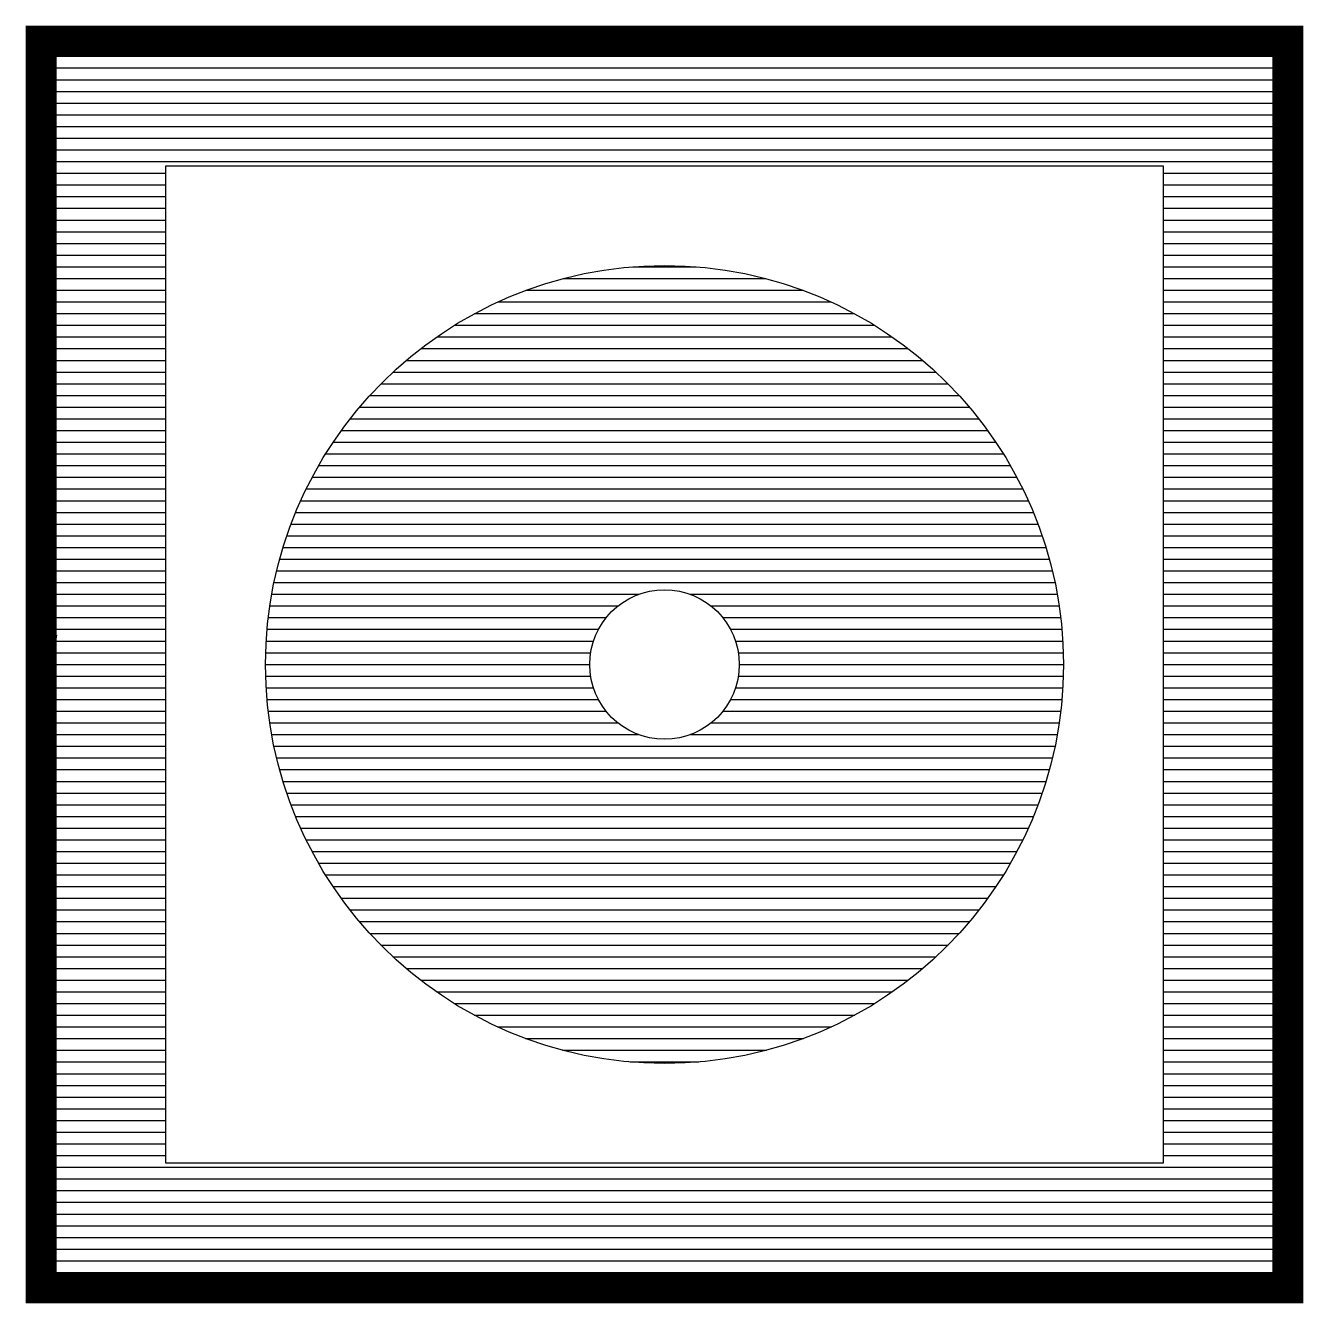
# Model space of a CAD drawing. Header units: millimetres. Extents: x -0.1 to 10.1, y -0.1 to 10.1.
import ezdxf

# ---------------------------------------------------------------- set-up
doc = ezdxf.new("R2010")
doc.units = ezdxf.units.MM
doc.layers.add('ROOD', color=1, linetype='Continuous')
doc.layers.add('VEILIG', color=7, linetype='Continuous')
pattern_1 = [(0, (-326.04141, -700), (0, 0.0938), [])]

msp = doc.modelspace()

# ---------------------------------------------------------------- hatches: boundary and pattern name
at = {"layer": 'ROOD'}
h = msp.add_hatch(dxfattribs=at)
h.set_pattern_fill('_U', color=256, scale=0.0938, style=0, pattern_type=0)
h.set_pattern_definition(pattern_1)
h.paths.add_polyline_path([(0, 10), (0, 0), (10, 0), (10, 10)])
h.paths.add_polyline_path([(9, 9), (9, 1), (1, 1), (1, 9)], flags=16)
h.paths.add_polyline_path([(8.2, 5, -1), (1.8, 5, -1)], flags=0)
h.paths.add_polyline_path([(5.6, 5, -1), (4.4, 5, -1)], flags=0)
h = msp.add_hatch(dxfattribs=at)
h.set_pattern_fill('_U', color=256, scale=0.0938, style=0, pattern_type=0)
h.set_pattern_definition(pattern_1)
h.paths.add_polyline_path([(1.8, 5, 1), (8.2, 5, 1)])
h.paths.add_polyline_path([(5.6, 5, -1), (4.4, 5, -1)], flags=16)

# ---------------------------------------------------------------- linework, layer by layer
msp.add_lwpolyline([(1, 9), (9, 9), (9, 1), (1, 1)], close=True)
for radius in [3.2, 0.6]:
    msp.add_circle((5, 5), radius)
at = {"layer": 'VEILIG'}
for p, q in [((0.1, 5), (0, 5)), ((0, 5), (0, 0)), ((10, 0), (10, 5)), ((0, 0), (10, 0))]:
    msp.add_line(p, q, dxfattribs=at)
at = {"layer": 'VEILIG', "const_width": 0.25}
msp.add_lwpolyline([(0, 0), (10, 0), (10, 10), (0, 10)], close=True, dxfattribs=at)
at = {"layer": 'VEILIG'}
for centre, radius, start in [((1.323, 5), 1.223, 168.9312), ((1.713, 5), 1.613, 179.1914)]:
    msp.add_arc(centre, radius, start, 180, dxfattribs=at)

doc.saveas('drawing.dxf')
